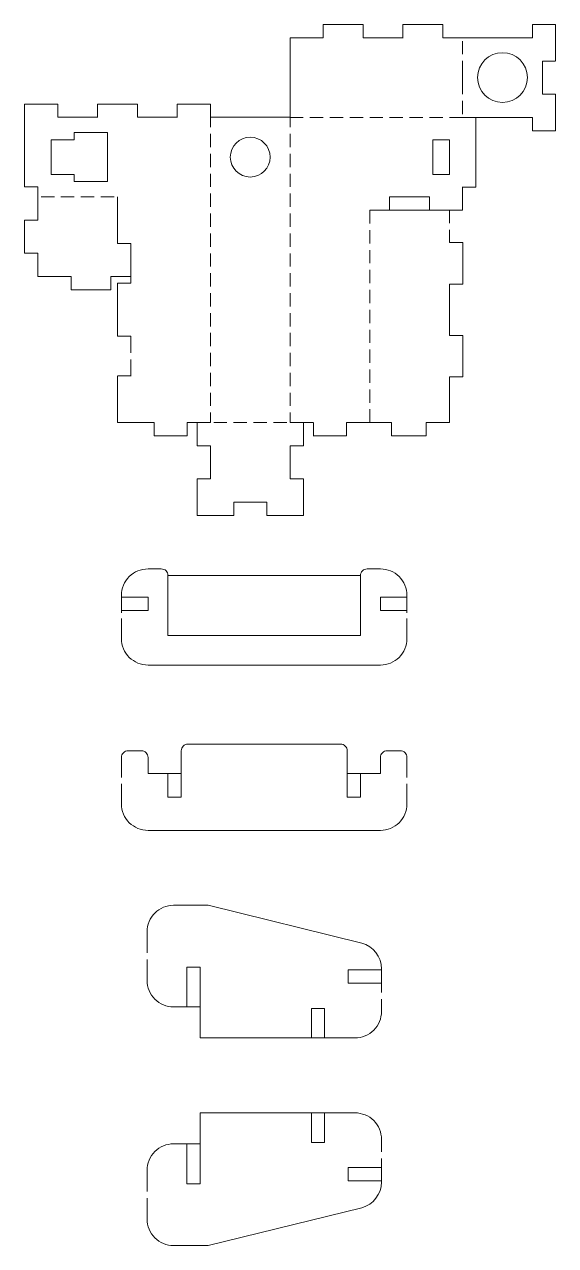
# Model space of a CAD drawing. Header units: inches. Extents: x -9 to 103, y -37 to 9.
# Drawn here: x 55.24 to 63.24, y -36.05 to -17.65 of the extents above; entities that cross this region are included whole.
import ezdxf

# ---------------------------------------------------------------- set-up
doc = ezdxf.new("R2010")
doc.units = ezdxf.units.IN
doc.header["$MEASUREMENT"] = 0
doc.layers.add('Layer 2', color=7, linetype='Continuous', true_color=0xffffff)

msp = doc.modelspace()

# ---------------------------------------------------------------- linework, layer by layer
at = {"layer": 'Layer 2', "color": 1, "lineweight": 0, "true_color": 0xff0000}
for points in [[(59.742, -17.651), (59.742, -17.651), (59.743, -17.651), (59.743, -17.651)], [(59.743, -17.651), (59.743, -17.651), (59.743, -17.852), (59.743, -17.852)], [(60.341, -17.651), (60.341, -17.651), (59.743, -17.651), (59.743, -17.651)], [(60.342, -17.651), (60.342, -17.651), (60.342, -17.851), (60.342, -17.851)], [(60.942, -17.651), (60.942, -17.651), (60.943, -17.651), (60.943, -17.651)], [(60.942, -17.651), (60.942, -17.651), (60.942, -17.851), (60.942, -17.851)], [(61.541, -17.651), (61.541, -17.651), (60.943, -17.651), (60.943, -17.651)], [(61.541, -17.852), (61.541, -17.852), (61.541, -17.651), (61.541, -17.651)], [(62.891, -17.853), (62.891, -17.853), (62.891, -17.652), (62.891, -17.652)], [(62.891, -17.652), (62.891, -17.652), (63.241, -17.652), (63.241, -17.652)], [(63.241, -18.202), (63.241, -18.202), (63.241, -17.652), (63.241, -17.652)], [(59.242, -17.851), (59.242, -17.851), (59.242, -17.852), (59.242, -17.852)], [(59.242, -17.851), (59.242, -17.851), (59.742, -17.851), (59.742, -17.851)], [(59.242, -17.852), (59.242, -17.852), (59.242, -19.051), (59.242, -19.051)], [(59.742, -17.851), (59.742, -17.851), (59.743, -17.851), (59.743, -17.851)], [(60.342, -17.851), (60.342, -17.851), (60.942, -17.851), (60.942, -17.851)], [(60.942, -17.851), (60.942, -17.851), (60.943, -17.851), (60.943, -17.851)], [(62.891, -17.853), (62.891, -17.853), (61.541, -17.853), (61.541, -17.853)], [(61.841, -17.901), (61.841, -17.901), (61.841, -18.101), (61.841, -18.101)], [(61.842, -17.852), (61.842, -17.852), (61.842, -17.851), (61.842, -17.851)], [(62.891, -17.852), (62.891, -17.852), (62.89, -17.852), (62.89, -17.852)], [(61.841, -18.201), (61.841, -18.201), (61.841, -18.401), (61.841, -18.401)], [(63.042, -18.701), (63.042, -18.701), (63.042, -18.203), (63.042, -18.203)], [(63.042, -18.203), (63.042, -18.203), (63.241, -18.203), (63.241, -18.203)], [(61.841, -18.401), (61.841, -18.401), (61.841, -18.701), (61.841, -18.701)], [(63.042, -18.702), (63.042, -18.702), (63.042, -18.701), (63.042, -18.701)], [(63.042, -18.701), (63.042, -18.701), (63.241, -18.701), (63.241, -18.701)], [(63.241, -18.702), (63.241, -18.702), (63.241, -18.701), (63.241, -18.701)], [(63.241, -19.252), (63.241, -19.252), (63.241, -18.702), (63.241, -18.702)], [(55.242, -18.85), (55.242, -18.85), (55.743, -18.85), (55.743, -18.85)], [(55.242, -18.85), (55.242, -18.85), (55.242, -20.099), (55.242, -20.099)], [(55.743, -18.85), (55.743, -18.85), (55.743, -19.05), (55.743, -19.05)], [(56.341, -18.85), (56.341, -18.85), (56.943, -18.85), (56.943, -18.85)], [(56.342, -18.85), (56.342, -18.85), (56.342, -19.051), (56.342, -19.051)], [(56.943, -18.85), (56.943, -18.85), (56.943, -19.05), (56.943, -19.05)], [(57.541, -18.85), (57.541, -18.85), (58.042, -18.85), (58.042, -18.85)], [(57.542, -18.85), (57.542, -18.85), (57.542, -19.051), (57.542, -19.051)], [(58.042, -19.05), (58.042, -19.05), (58.042, -18.85), (58.042, -18.85)], [(61.841, -18.801), (61.841, -18.801), (61.841, -19.001), (61.841, -19.001)], [(55.743, -19.05), (55.743, -19.05), (56.341, -19.05), (56.341, -19.05)], [(56.943, -19.05), (56.943, -19.05), (57.541, -19.05), (57.541, -19.05)], [(58.042, -19.05), (58.042, -19.05), (59.242, -19.05), (59.242, -19.05)], [(58.042, -19.05), (58.042, -19.05), (58.042, -19.2), (58.042, -19.2)], [(59.441, -19.051), (59.441, -19.051), (59.241, -19.051), (59.241, -19.051)], [(59.242, -19.05), (59.242, -19.05), (59.242, -19.2), (59.242, -19.2)], [(59.741, -19.051), (59.741, -19.051), (59.541, -19.051), (59.541, -19.051)], [(60.041, -19.051), (60.041, -19.051), (59.841, -19.051), (59.841, -19.051)], [(60.341, -19.051), (60.341, -19.051), (60.141, -19.051), (60.141, -19.051)], [(60.641, -19.051), (60.641, -19.051), (60.441, -19.051), (60.441, -19.051)], [(60.941, -19.051), (60.941, -19.051), (60.741, -19.051), (60.741, -19.051)], [(61.241, -19.051), (61.241, -19.051), (61.041, -19.051), (61.041, -19.051)], [(61.541, -19.051), (61.541, -19.051), (61.341, -19.051), (61.341, -19.051)], [(61.841, -19.051), (61.841, -19.051), (61.641, -19.051), (61.641, -19.051)], [(62.89, -19.051), (62.89, -19.051), (61.841, -19.051), (61.841, -19.051)], [(62.042, -19.051), (62.042, -19.051), (62.042, -20.101), (62.042, -20.101)], [(62.89, -19.052), (62.89, -19.052), (62.891, -19.052), (62.891, -19.052)], [(62.891, -19.051), (62.891, -19.051), (62.891, -19.252), (62.891, -19.252)], [(55.992, -19.28), (55.992, -19.28), (56.492, -19.28), (56.492, -19.28)], [(55.992, -19.39), (55.992, -19.39), (55.992, -19.28), (55.992, -19.28)], [(56.492, -19.28), (56.492, -19.28), (56.492, -20.02), (56.492, -20.02)], [(58.042, -19.3), (58.042, -19.3), (58.042, -19.5), (58.042, -19.5)], [(59.242, -19.3), (59.242, -19.3), (59.242, -19.5), (59.242, -19.5)], [(62.891, -19.252), (62.891, -19.252), (63.241, -19.252), (63.241, -19.252)], [(55.642, -19.39), (55.642, -19.39), (55.992, -19.39), (55.992, -19.39)], [(55.642, -19.91), (55.642, -19.91), (55.642, -19.39), (55.642, -19.39)], [(61.642, -19.391), (61.642, -19.391), (61.392, -19.391), (61.392, -19.391)], [(61.392, -19.391), (61.392, -19.391), (61.392, -19.911), (61.392, -19.911)], [(61.642, -19.911), (61.642, -19.911), (61.642, -19.391), (61.642, -19.391)], [(58.042, -19.6), (58.042, -19.6), (58.042, -19.8), (58.042, -19.8)], [(59.242, -19.6), (59.242, -19.6), (59.242, -19.8), (59.242, -19.8)], [(55.992, -19.91), (55.992, -19.91), (55.642, -19.91), (55.642, -19.91)], [(55.992, -20.02), (55.992, -20.02), (55.992, -19.91), (55.992, -19.91)], [(56.492, -20.02), (56.492, -20.02), (55.992, -20.02), (55.992, -20.02)], [(58.042, -19.9), (58.042, -19.9), (58.042, -20.1), (58.042, -20.1)], [(59.242, -19.9), (59.242, -19.9), (59.242, -20.1), (59.242, -20.1)], [(61.392, -19.911), (61.392, -19.911), (61.642, -19.911), (61.642, -19.911)], [(55.242, -20.1), (55.242, -20.1), (55.442, -20.1), (55.442, -20.1)], [(55.443, -20.25), (55.443, -20.25), (55.443, -20.099), (55.443, -20.099)], [(58.042, -20.2), (58.042, -20.2), (58.042, -20.4), (58.042, -20.4)], [(59.242, -20.2), (59.242, -20.2), (59.242, -20.4), (59.242, -20.4)], [(61.841, -20.1), (61.841, -20.1), (61.841, -20.451), (61.841, -20.451)], [(62.042, -20.101), (62.042, -20.101), (61.842, -20.101), (61.842, -20.101)], [(55.443, -20.251), (55.443, -20.251), (55.442, -20.251), (55.442, -20.251)], [(55.443, -20.601), (55.443, -20.601), (55.443, -20.25), (55.443, -20.25)], [(55.692, -20.251), (55.692, -20.251), (55.492, -20.251), (55.492, -20.251)], [(55.992, -20.251), (55.992, -20.251), (55.792, -20.251), (55.792, -20.251)], [(56.292, -20.251), (56.292, -20.251), (56.092, -20.251), (56.092, -20.251)], [(56.592, -20.251), (56.592, -20.251), (56.392, -20.251), (56.392, -20.251)], [(56.641, -20.251), (56.641, -20.251), (56.642, -20.251), (56.642, -20.251)], [(56.642, -20.25), (56.642, -20.25), (56.642, -20.95), (56.642, -20.95)], [(61.341, -20.25), (61.341, -20.25), (60.742, -20.25), (60.742, -20.25)], [(60.742, -20.25), (60.742, -20.25), (60.742, -20.451), (60.742, -20.451)], [(61.341, -20.451), (61.341, -20.451), (61.341, -20.25), (61.341, -20.25)], [(55.242, -21.099), (55.242, -21.099), (55.242, -20.601), (55.242, -20.601)], [(55.443, -20.601), (55.443, -20.601), (55.242, -20.601), (55.242, -20.601)], [(55.443, -20.45), (55.443, -20.45), (55.442, -20.45), (55.442, -20.45)], [(58.042, -20.5), (58.042, -20.5), (58.042, -20.7), (58.042, -20.7)], [(59.242, -20.5), (59.242, -20.5), (59.242, -20.7), (59.242, -20.7)], [(60.442, -20.45), (60.442, -20.45), (60.442, -20.65), (60.442, -20.65)], [(60.442, -20.451), (60.442, -20.451), (61.841, -20.451), (61.841, -20.451)], [(61.641, -20.646), (61.641, -20.646), (61.641, -20.452), (61.641, -20.452)], [(60.442, -20.75), (60.442, -20.75), (60.442, -20.95), (60.442, -20.95)], [(61.641, -20.939), (61.641, -20.939), (61.641, -20.746), (61.641, -20.746)], [(56.843, -20.95), (56.843, -20.95), (56.642, -20.95), (56.642, -20.95)], [(56.843, -21.55), (56.843, -21.55), (56.843, -20.95), (56.843, -20.95)], [(58.042, -20.8), (58.042, -20.8), (58.042, -21), (58.042, -21)], [(59.242, -20.8), (59.242, -20.8), (59.242, -21), (59.242, -21)], [(61.842, -20.939), (61.842, -20.939), (61.641, -20.939), (61.641, -20.939)], [(61.842, -21.562), (61.842, -21.562), (61.842, -20.939), (61.842, -20.939)], [(55.242, -21.099), (55.242, -21.099), (55.443, -21.099), (55.443, -21.099)], [(55.443, -21.449), (55.443, -21.449), (55.443, -21.099), (55.443, -21.099)], [(58.042, -21.1), (58.042, -21.1), (58.042, -21.3), (58.042, -21.3)], [(59.242, -21.1), (59.242, -21.1), (59.242, -21.3), (59.242, -21.3)], [(60.442, -21.05), (60.442, -21.05), (60.442, -21.25), (60.442, -21.25)], [(55.943, -21.45), (55.943, -21.45), (55.443, -21.45), (55.443, -21.45)], [(55.943, -21.45), (55.943, -21.45), (55.944, -21.45), (55.944, -21.45)], [(55.944, -21.65), (55.944, -21.65), (55.944, -21.449), (55.944, -21.449)], [(56.843, -21.45), (56.843, -21.45), (56.542, -21.45), (56.542, -21.45)], [(56.542, -21.65), (56.542, -21.65), (56.542, -21.45), (56.542, -21.45)], [(58.042, -21.4), (58.042, -21.4), (58.042, -21.6), (58.042, -21.6)], [(59.242, -21.4), (59.242, -21.4), (59.242, -21.6), (59.242, -21.6)], [(60.442, -21.35), (60.442, -21.35), (60.442, -21.55), (60.442, -21.55)], [(56.541, -21.65), (56.541, -21.65), (55.944, -21.65), (55.944, -21.65)], [(56.642, -21.55), (56.642, -21.55), (56.642, -22.349), (56.642, -22.349)], [(56.642, -21.55), (56.642, -21.55), (56.843, -21.55), (56.843, -21.55)], [(56.842, -21.55), (56.842, -21.55), (56.842, -21.549), (56.842, -21.549)], [(58.042, -21.7), (58.042, -21.7), (58.042, -21.9), (58.042, -21.9)], [(59.242, -21.7), (59.242, -21.7), (59.242, -21.9), (59.242, -21.9)], [(60.442, -21.65), (60.442, -21.65), (60.442, -21.85), (60.442, -21.85)], [(61.641, -22.338), (61.641, -22.338), (61.641, -21.562), (61.641, -21.562)], [(61.641, -21.562), (61.641, -21.562), (61.842, -21.562), (61.842, -21.562)], [(58.042, -22), (58.042, -22), (58.042, -22.2), (58.042, -22.2)], [(59.242, -22), (59.242, -22), (59.242, -22.2), (59.242, -22.2)], [(60.442, -21.95), (60.442, -21.95), (60.442, -22.15), (60.442, -22.15)], [(60.442, -22.25), (60.442, -22.25), (60.442, -22.45), (60.442, -22.45)], [(56.642, -22.35), (56.642, -22.35), (56.842, -22.35), (56.842, -22.35)], [(56.842, -22.6), (56.842, -22.6), (56.842, -22.35), (56.842, -22.35)], [(58.042, -22.3), (58.042, -22.3), (58.042, -22.5), (58.042, -22.5)], [(59.242, -22.3), (59.242, -22.3), (59.242, -22.5), (59.242, -22.5)], [(61.842, -22.338), (61.842, -22.338), (61.641, -22.338), (61.641, -22.338)], [(61.842, -22.961), (61.842, -22.961), (61.842, -22.338), (61.842, -22.338)], [(58.042, -22.6), (58.042, -22.6), (58.042, -22.8), (58.042, -22.8)], [(59.242, -22.6), (59.242, -22.6), (59.242, -22.8), (59.242, -22.8)], [(60.442, -22.55), (60.442, -22.55), (60.442, -22.75), (60.442, -22.75)], [(56.842, -22.948), (56.842, -22.948), (56.842, -22.698), (56.842, -22.698)], [(56.642, -22.948), (56.642, -22.948), (56.842, -22.948), (56.842, -22.948)], [(56.642, -22.949), (56.642, -22.949), (56.642, -23.649), (56.642, -23.649)], [(56.842, -22.949), (56.842, -22.949), (56.842, -22.948), (56.842, -22.948)], [(58.042, -22.9), (58.042, -22.9), (58.042, -23.1), (58.042, -23.1)], [(59.242, -22.9), (59.242, -22.9), (59.242, -23.1), (59.242, -23.1)], [(60.442, -22.85), (60.442, -22.85), (60.442, -23.05), (60.442, -23.05)], [(61.641, -23.65), (61.641, -23.65), (61.641, -22.961), (61.641, -22.961)], [(61.641, -22.961), (61.641, -22.961), (61.842, -22.961), (61.842, -22.961)], [(60.442, -23.15), (60.442, -23.15), (60.442, -23.35), (60.442, -23.35)], [(58.042, -23.2), (58.042, -23.2), (58.042, -23.4), (58.042, -23.4)], [(59.242, -23.2), (59.242, -23.2), (59.242, -23.4), (59.242, -23.4)], [(58.042, -23.5), (58.042, -23.5), (58.042, -23.65), (58.042, -23.65)], [(59.242, -23.5), (59.242, -23.5), (59.242, -23.65), (59.242, -23.65)], [(60.442, -23.45), (60.442, -23.45), (60.442, -23.65), (60.442, -23.65)], [(56.642, -23.649), (56.642, -23.649), (57.193, -23.649), (57.193, -23.649)], [(57.193, -23.85), (57.193, -23.85), (57.193, -23.649), (57.193, -23.649)], [(57.691, -23.649), (57.691, -23.649), (58.042, -23.649), (58.042, -23.649)], [(57.691, -23.649), (57.691, -23.649), (57.691, -23.85), (57.691, -23.85)], [(57.692, -23.65), (57.692, -23.65), (57.691, -23.65), (57.691, -23.65)], [(57.842, -24), (57.842, -24), (57.842, -23.649), (57.842, -23.649)], [(58.042, -23.65), (58.042, -23.65), (58.042, -23.649), (58.042, -23.649)], [(58.042, -23.65), (58.042, -23.65), (58.042, -23.651), (58.042, -23.651)], [(58.292, -23.65), (58.292, -23.65), (58.092, -23.65), (58.092, -23.65)], [(58.592, -23.65), (58.592, -23.65), (58.392, -23.65), (58.392, -23.65)], [(58.892, -23.65), (58.892, -23.65), (58.692, -23.65), (58.692, -23.65)], [(59.192, -23.65), (59.192, -23.65), (58.992, -23.65), (58.992, -23.65)], [(59.242, -23.65), (59.242, -23.65), (59.242, -23.651), (59.242, -23.651)], [(59.592, -23.651), (59.592, -23.651), (59.242, -23.651), (59.242, -23.651)], [(59.442, -23.999), (59.442, -23.999), (59.442, -23.649), (59.442, -23.649)], [(59.593, -23.65), (59.593, -23.65), (59.593, -23.851), (59.593, -23.851)], [(60.442, -23.65), (60.442, -23.65), (60.091, -23.65), (60.091, -23.65)], [(60.092, -23.651), (60.092, -23.651), (60.091, -23.651), (60.091, -23.651)], [(60.092, -23.651), (60.092, -23.651), (60.092, -23.851), (60.092, -23.851)], [(60.442, -23.65), (60.442, -23.65), (60.768, -23.65), (60.768, -23.65)], [(60.768, -23.65), (60.768, -23.65), (60.768, -23.851), (60.768, -23.851)], [(61.29, -23.851), (61.29, -23.851), (61.29, -23.65), (61.29, -23.65)], [(61.29, -23.65), (61.29, -23.65), (61.641, -23.65), (61.641, -23.65)], [(61.291, -23.651), (61.291, -23.651), (61.29, -23.651), (61.29, -23.651)], [(61.642, -23.651), (61.642, -23.651), (61.642, -23.65), (61.642, -23.65)], [(57.691, -23.85), (57.691, -23.85), (57.193, -23.85), (57.193, -23.85)], [(57.692, -23.85), (57.692, -23.85), (57.691, -23.85), (57.691, -23.85)], [(60.092, -23.851), (60.092, -23.851), (59.592, -23.851), (59.592, -23.851)], [(61.29, -23.851), (61.29, -23.851), (60.768, -23.851), (60.768, -23.851)], [(61.291, -23.851), (61.291, -23.851), (61.29, -23.851), (61.29, -23.851)], [(57.842, -24), (57.842, -24), (58.042, -24), (58.042, -24)], [(58.042, -24), (58.042, -24), (58.042, -23.999), (58.042, -23.999)], [(58.042, -24), (58.042, -24), (58.042, -24.498), (58.042, -24.498)], [(59.242, -24), (59.242, -24), (59.242, -23.999), (59.242, -23.999)], [(59.242, -24), (59.242, -24), (59.242, -24.498), (59.242, -24.498)], [(59.442, -24), (59.442, -24), (59.242, -24), (59.242, -24)], [(57.842, -24.498), (57.842, -24.498), (58.042, -24.498), (58.042, -24.498)], [(57.842, -24.499), (57.842, -24.499), (57.842, -25.049), (57.842, -25.049)], [(59.442, -24.498), (59.442, -24.498), (59.242, -24.498), (59.242, -24.498)], [(59.442, -25.049), (59.442, -25.049), (59.442, -24.499), (59.442, -24.499)], [(58.393, -25.049), (58.393, -25.049), (58.393, -24.848), (58.393, -24.848)], [(58.393, -24.848), (58.393, -24.848), (58.892, -24.848), (58.892, -24.848)], [(58.892, -24.848), (58.892, -24.848), (58.892, -25.049), (58.892, -25.049)], [(57.842, -25.049), (57.842, -25.049), (58.393, -25.049), (58.393, -25.049)], [(59.442, -25.049), (59.442, -25.049), (58.891, -25.049), (58.891, -25.049)], [(57.103, -25.854), (57.103, -25.854), (57.303, -25.854), (57.303, -25.854)], [(60.403, -25.854), (60.403, -25.854), (60.603, -25.854), (60.603, -25.854)], [(57.403, -25.954), (57.403, -25.954), (57.403, -26.859), (57.403, -26.859)], [(57.403, -25.954), (57.403, -25.954), (60.303, -25.954), (60.303, -25.954)], [(60.303, -26.859), (60.303, -26.859), (60.303, -25.954), (60.303, -25.954)], [(56.703, -26.279), (56.703, -26.279), (56.703, -26.254), (56.703, -26.254)], [(57.103, -26.279), (57.103, -26.279), (56.703, -26.279), (56.703, -26.279)], [(56.703, -26.279), (56.703, -26.279), (56.703, -26.479), (56.703, -26.479)], [(57.103, -26.479), (57.103, -26.479), (57.103, -26.279), (57.103, -26.279)], [(60.603, -26.279), (60.603, -26.279), (60.603, -26.479), (60.603, -26.479)], [(61.003, -26.279), (61.003, -26.279), (60.603, -26.279), (60.603, -26.279)], [(61.003, -26.254), (61.003, -26.254), (61.003, -26.279), (61.003, -26.279)], [(61.003, -26.279), (61.003, -26.279), (61.003, -26.479), (61.003, -26.479)], [(56.703, -26.479), (56.703, -26.479), (57.103, -26.479), (57.103, -26.479)], [(56.703, -26.517), (56.703, -26.517), (56.703, -26.479), (56.703, -26.479)], [(60.603, -26.479), (60.603, -26.479), (61.003, -26.479), (61.003, -26.479)], [(61.003, -26.517), (61.003, -26.517), (61.003, -26.479), (61.003, -26.479)], [(56.703, -26.904), (56.703, -26.904), (56.703, -26.604), (56.703, -26.604)], [(61.003, -26.904), (61.003, -26.904), (61.003, -26.604), (61.003, -26.604)], [(57.403, -26.859), (57.403, -26.859), (60.303, -26.859), (60.303, -26.859)], [(60.603, -27.304), (60.603, -27.304), (57.103, -27.304), (57.103, -27.304)], [(57.703, -28.495), (57.703, -28.495), (60.003, -28.495), (60.003, -28.495)], [(56.703, -28.995), (56.703, -28.995), (56.703, -28.695), (56.703, -28.695)], [(56.803, -28.595), (56.803, -28.595), (57.003, -28.595), (57.003, -28.595)], [(57.103, -28.695), (57.103, -28.695), (57.103, -28.939), (57.103, -28.939)], [(57.603, -29.295), (57.603, -29.295), (57.603, -28.595), (57.603, -28.595)], [(60.103, -28.595), (60.103, -28.595), (60.103, -29.295), (60.103, -29.295)], [(60.603, -28.939), (60.603, -28.939), (60.603, -28.695), (60.603, -28.695)], [(60.703, -28.595), (60.703, -28.595), (60.903, -28.595), (60.903, -28.595)], [(61.003, -28.995), (61.003, -28.995), (61.003, -28.695), (61.003, -28.695)], [(57.103, -28.939), (57.103, -28.939), (57.403, -28.939), (57.403, -28.939)], [(57.403, -28.939), (57.403, -28.939), (57.403, -29.295), (57.403, -29.295)], [(57.403, -28.939), (57.403, -28.939), (57.603, -28.939), (57.603, -28.939)], [(60.103, -28.939), (60.103, -28.939), (60.303, -28.939), (60.303, -28.939)], [(60.303, -29.295), (60.303, -29.295), (60.303, -28.939), (60.303, -28.939)], [(60.303, -28.939), (60.303, -28.939), (60.603, -28.939), (60.603, -28.939)], [(56.703, -29.395), (56.703, -29.395), (56.703, -29.095), (56.703, -29.095)], [(61.003, -29.395), (61.003, -29.395), (61.003, -29.095), (61.003, -29.095)], [(57.403, -29.295), (57.403, -29.295), (57.603, -29.295), (57.603, -29.295)], [(60.103, -29.295), (60.103, -29.295), (60.303, -29.295), (60.303, -29.295)], [(60.603, -29.795), (60.603, -29.795), (57.103, -29.795), (57.103, -29.795)], [(57.488, -30.922), (57.488, -30.922), (58.007, -30.922), (58.007, -30.922)], [(60.323, -31.493), (60.323, -31.493), (58.007, -30.922), (58.007, -30.922)], [(57.088, -31.639), (57.088, -31.639), (57.088, -31.322), (57.088, -31.322)], [(60.323, -31.493), (60.497, -31.54), (60.619, -31.698), (60.619, -31.879)], [(57.088, -32.055), (57.088, -32.055), (57.088, -31.739), (57.088, -31.739)], [(57.688, -31.855), (57.688, -31.855), (57.688, -32.455), (57.688, -32.455)], [(57.888, -31.855), (57.888, -31.855), (57.688, -31.855), (57.688, -31.855)], [(57.888, -32.922), (57.888, -32.922), (57.888, -31.855), (57.888, -31.855)], [(60.619, -31.897), (60.619, -31.897), (60.119, -31.897), (60.119, -31.897)], [(60.119, -31.897), (60.119, -31.897), (60.119, -32.097), (60.119, -32.097)], [(60.619, -32.097), (60.619, -32.097), (60.619, -32.235), (60.619, -32.235)], [(60.619, -32.335), (60.619, -32.335), (60.619, -32.522), (60.619, -32.522)], [(57.688, -32.455), (57.688, -32.455), (57.488, -32.455), (57.488, -32.455)], [(57.688, -32.455), (57.688, -32.455), (57.888, -32.455), (57.888, -32.455)], [(59.563, -32.477), (59.563, -32.477), (59.563, -32.922), (59.563, -32.922)], [(59.763, -32.477), (59.763, -32.477), (59.563, -32.477), (59.563, -32.477)], [(59.763, -32.922), (59.763, -32.922), (59.763, -32.477), (59.763, -32.477)], [(59.563, -32.922), (59.563, -32.922), (57.888, -32.922), (57.888, -32.922)], [(59.563, -32.922), (59.563, -32.922), (59.763, -32.922), (59.763, -32.922)], [(60.219, -32.922), (60.219, -32.922), (59.763, -32.922), (59.763, -32.922)], [(57.888, -34.05), (57.888, -34.05), (57.888, -35.117), (57.888, -35.117)], [(59.563, -34.05), (59.563, -34.05), (57.888, -34.05), (57.888, -34.05)], [(59.563, -34.495), (59.563, -34.495), (59.563, -34.05), (59.563, -34.05)], [(59.563, -34.05), (59.563, -34.05), (59.763, -34.05), (59.763, -34.05)], [(59.763, -34.05), (59.763, -34.05), (59.763, -34.495), (59.763, -34.495)], [(60.219, -34.05), (60.219, -34.05), (59.763, -34.05), (59.763, -34.05)], [(57.688, -34.517), (57.688, -34.517), (57.488, -34.517), (57.488, -34.517)], [(57.688, -35.117), (57.688, -35.117), (57.688, -34.517), (57.688, -34.517)], [(57.688, -34.517), (57.688, -34.517), (57.888, -34.517), (57.888, -34.517)], [(59.763, -34.495), (59.763, -34.495), (59.563, -34.495), (59.563, -34.495)], [(60.619, -34.637), (60.619, -34.637), (60.619, -34.45), (60.619, -34.45)], [(60.619, -35.093), (60.619, -35.093), (60.619, -34.737), (60.619, -34.737)], [(57.088, -34.917), (57.088, -34.917), (57.088, -35.233), (57.088, -35.233)], [(60.619, -34.875), (60.619, -34.875), (60.119, -34.875), (60.119, -34.875)], [(60.119, -35.075), (60.119, -35.075), (60.119, -34.875), (60.119, -34.875)], [(57.888, -35.117), (57.888, -35.117), (57.688, -35.117), (57.688, -35.117)], [(60.619, -35.075), (60.619, -35.075), (60.119, -35.075), (60.119, -35.075)], [(60.323, -35.479), (60.497, -35.432), (60.619, -35.274), (60.619, -35.093)], [(57.088, -35.333), (57.088, -35.333), (57.088, -35.65), (57.088, -35.65)], [(60.323, -35.479), (60.323, -35.479), (58.007, -36.05), (58.007, -36.05)], [(57.488, -36.05), (57.488, -36.05), (58.007, -36.05), (58.007, -36.05)]]:
    msp.add_open_spline(points, degree=3, dxfattribs=at)
for points, knots in [([(62.066, -18.452), (62.066, -18.659), (62.234, -18.827), (62.441, -18.827), (62.441, -18.827), (62.648, -18.827), (62.816, -18.659), (62.816, -18.452), (62.816, -18.452), (62.816, -18.245), (62.648, -18.077), (62.441, -18.077), (62.441, -18.077), (62.234, -18.077), (62.066, -18.245), (62.066, -18.452)], [0, 0, 0, 0, 0.2, 0.2, 0.2, 0.2, 0.4, 0.4, 0.4, 0.4, 0.6, 0.6, 0.6, 0.6, 1, 1, 1, 1]), ([(58.342, -19.65), (58.342, -19.816), (58.476, -19.95), (58.642, -19.95), (58.642, -19.95), (58.807, -19.95), (58.942, -19.816), (58.942, -19.65), (58.942, -19.65), (58.942, -19.484), (58.807, -19.35), (58.642, -19.35), (58.642, -19.35), (58.476, -19.35), (58.342, -19.484), (58.342, -19.65)], [0, 0, 0, 0, 0.2, 0.2, 0.2, 0.2, 0.4, 0.4, 0.4, 0.4, 0.6, 0.6, 0.6, 0.6, 1, 1, 1, 1]), ([(57.103, -25.854), (56.997, -25.854), (56.896, -25.896), (56.821, -25.971), (56.821, -25.971), (56.746, -26.046), (56.703, -26.148), (56.703, -26.254)], [0, 0, 0, 0, 0.333333, 0.333333, 0.333333, 0.333333, 1, 1, 1, 1]), ([(57.403, -25.954), (57.403, -25.928), (57.393, -25.902), (57.374, -25.883), (57.374, -25.883), (57.355, -25.865), (57.33, -25.854), (57.303, -25.854)], [0, 0, 0, 0, 0.333333, 0.333333, 0.333333, 0.333333, 1, 1, 1, 1]), ([(60.403, -25.854), (60.377, -25.854), (60.352, -25.865), (60.333, -25.883), (60.333, -25.883), (60.314, -25.902), (60.303, -25.928), (60.303, -25.954)], [0, 0, 0, 0, 0.333333, 0.333333, 0.333333, 0.333333, 1, 1, 1, 1]), ([(61.003, -26.254), (61.003, -26.148), (60.961, -26.046), (60.886, -25.971), (60.886, -25.971), (60.811, -25.896), (60.71, -25.854), (60.603, -25.854)], [0, 0, 0, 0, 0.333333, 0.333333, 0.333333, 0.333333, 1, 1, 1, 1]), ([(56.703, -26.904), (56.703, -27.01), (56.746, -27.112), (56.821, -27.187), (56.821, -27.187), (56.896, -27.262), (56.997, -27.304), (57.103, -27.304)], [0, 0, 0, 0, 0.333333, 0.333333, 0.333333, 0.333333, 1, 1, 1, 1]), ([(60.603, -27.304), (60.71, -27.304), (60.811, -27.262), (60.886, -27.187), (60.886, -27.187), (60.961, -27.112), (61.003, -27.01), (61.003, -26.904)], [0, 0, 0, 0, 0.333333, 0.333333, 0.333333, 0.333333, 1, 1, 1, 1]), ([(57.703, -28.495), (57.677, -28.495), (57.652, -28.505), (57.633, -28.524), (57.633, -28.524), (57.614, -28.543), (57.603, -28.568), (57.603, -28.595)], [0, 0, 0, 0, 0.333333, 0.333333, 0.333333, 0.333333, 1, 1, 1, 1]), ([(60.103, -28.595), (60.103, -28.568), (60.093, -28.543), (60.074, -28.524), (60.074, -28.524), (60.055, -28.505), (60.03, -28.495), (60.003, -28.495)], [0, 0, 0, 0, 0.333333, 0.333333, 0.333333, 0.333333, 1, 1, 1, 1]), ([(56.803, -28.595), (56.777, -28.595), (56.752, -28.605), (56.733, -28.624), (56.733, -28.624), (56.714, -28.643), (56.703, -28.668), (56.703, -28.695)], [0, 0, 0, 0, 0.333333, 0.333333, 0.333333, 0.333333, 1, 1, 1, 1]), ([(57.103, -28.695), (57.103, -28.668), (57.093, -28.643), (57.074, -28.624), (57.074, -28.624), (57.055, -28.605), (57.03, -28.595), (57.003, -28.595)], [0, 0, 0, 0, 0.333333, 0.333333, 0.333333, 0.333333, 1, 1, 1, 1]), ([(60.703, -28.595), (60.677, -28.595), (60.652, -28.605), (60.633, -28.624), (60.633, -28.624), (60.614, -28.643), (60.603, -28.668), (60.603, -28.695)], [0, 0, 0, 0, 0.333333, 0.333333, 0.333333, 0.333333, 1, 1, 1, 1]), ([(61.003, -28.695), (61.003, -28.668), (60.993, -28.643), (60.974, -28.624), (60.974, -28.624), (60.955, -28.605), (60.93, -28.595), (60.903, -28.595)], [0, 0, 0, 0, 0.333333, 0.333333, 0.333333, 0.333333, 1, 1, 1, 1]), ([(56.703, -29.395), (56.703, -29.501), (56.746, -29.603), (56.821, -29.678), (56.821, -29.678), (56.896, -29.753), (56.997, -29.795), (57.103, -29.795)], [0, 0, 0, 0, 0.333333, 0.333333, 0.333333, 0.333333, 1, 1, 1, 1]), ([(60.603, -29.795), (60.71, -29.795), (60.811, -29.753), (60.886, -29.678), (60.886, -29.678), (60.961, -29.603), (61.003, -29.501), (61.003, -29.395)], [0, 0, 0, 0, 0.333333, 0.333333, 0.333333, 0.333333, 1, 1, 1, 1]), ([(57.088, -31.322), (57.088, -31.216), (57.13, -31.114), (57.205, -31.039), (57.205, -31.039), (57.28, -30.964), (57.382, -30.922), (57.488, -30.922)], [0, 0, 0, 0, 0.333333, 0.333333, 0.333333, 0.333333, 1, 1, 1, 1]), ([(60.619, -31.879), (60.619, -31.879), (60.619, -32.097), (60.619, -32.097), (60.619, -32.097), (60.619, -32.097), (60.119, -32.097), (60.119, -32.097)], [0, 0, 0, 0, 0.333333, 0.333333, 0.333333, 0.333333, 1, 1, 1, 1]), ([(57.488, -32.455), (57.382, -32.455), (57.28, -32.413), (57.205, -32.338), (57.205, -32.338), (57.13, -32.263), (57.088, -32.161), (57.088, -32.055)], [0, 0, 0, 0, 0.333333, 0.333333, 0.333333, 0.333333, 1, 1, 1, 1]), ([(60.619, -32.522), (60.619, -32.628), (60.577, -32.73), (60.502, -32.805), (60.502, -32.805), (60.427, -32.88), (60.325, -32.922), (60.219, -32.922)], [0, 0, 0, 0, 0.333333, 0.333333, 0.333333, 0.333333, 1, 1, 1, 1]), ([(60.619, -34.45), (60.619, -34.344), (60.577, -34.242), (60.502, -34.167), (60.502, -34.167), (60.427, -34.092), (60.325, -34.05), (60.219, -34.05)], [0, 0, 0, 0, 0.333333, 0.333333, 0.333333, 0.333333, 1, 1, 1, 1]), ([(57.488, -34.517), (57.382, -34.517), (57.28, -34.559), (57.205, -34.634), (57.205, -34.634), (57.13, -34.709), (57.088, -34.811), (57.088, -34.917)], [0, 0, 0, 0, 0.333333, 0.333333, 0.333333, 0.333333, 1, 1, 1, 1]), ([(57.088, -35.65), (57.088, -35.756), (57.13, -35.857), (57.205, -35.932), (57.205, -35.932), (57.28, -36.007), (57.382, -36.05), (57.488, -36.05)], [0, 0, 0, 0, 0.333333, 0.333333, 0.333333, 0.333333, 1, 1, 1, 1])]:
    msp.add_open_spline(points, degree=3, knots=knots, dxfattribs=at)

doc.saveas('drawing.dxf')
